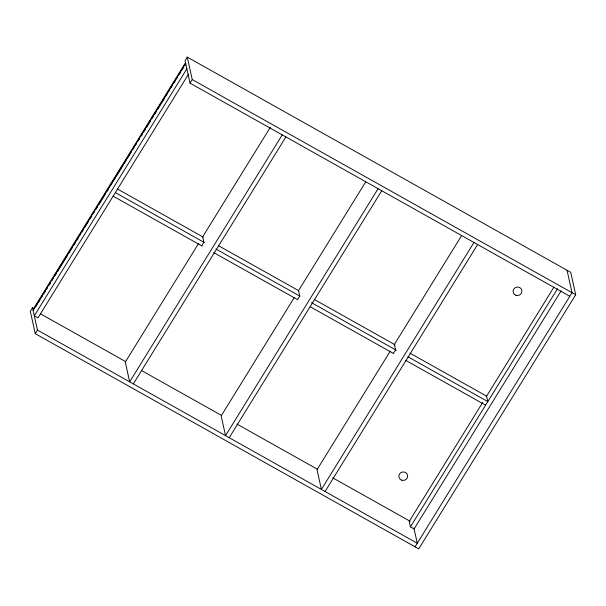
<?xml version="1.0" encoding="UTF-8"?>
<svg xmlns="http://www.w3.org/2000/svg" width="606" height="606" viewBox="0 0 606 606"><rect width="100%" height="100%" fill="white"/><g stroke="black" fill="none" stroke-linecap="round" stroke-linejoin="round"><path stroke-width="0.91" d="M34.156 308.598L32.504 307.666L30.3 311.242L35.277 333.679L418.738 548.877L575.7 294.758L570.723 272.321L187.262 57.123L185.057 60.698L190.034 83.143L569.822 296.273M185.527 62.706L109.625 185.572L109.891 186.762M33.103 310.355L185.656 63.388M35.731 306.833L37.216 304.424M38.208 302.818L40.193 299.606M41.185 298L42.67 295.592M43.662 293.986L45.647 290.774M46.639 289.168L47.632 287.562M49.124 285.153L50.609 282.744M52.101 280.328L53.586 277.919M54.578 276.313L56.563 273.101M57.555 271.496L67.478 255.437M68.47 253.831L72.44 247.407M73.924 244.998L75.409 242.589M76.401 240.983L78.386 237.772M79.378 236.158L80.871 233.749M81.863 232.143L83.848 228.932M84.84 227.326L88.809 220.902M90.294 218.493L91.786 216.084M93.271 213.676L94.756 211.267M95.748 209.661L97.733 206.449M98.725 204.843L105.671 193.594M106.664 191.988L108.648 188.777M110.883 185.156L112.375 182.747M113.367 181.141L115.352 177.929M116.344 176.323L123.283 165.082M124.275 163.476L126.26 160.264M127.252 158.658L131.222 152.235M132.714 149.826L134.199 147.417M135.191 145.811L136.683 143.395M138.168 140.986L139.66 138.577M141.145 136.168L142.63 133.759M143.622 132.153L145.607 128.942M146.599 127.336L150.568 120.912M152.061 118.503L153.545 116.094M154.538 114.489L156.522 111.277M157.515 109.671L164.461 98.422M165.453 96.816L167.438 93.604M168.43 91.998L169.422 90.392M170.907 87.984L172.399 85.575M173.884 83.166L175.376 80.757M176.369 79.151L177.853 76.742M179.338 74.333L180.83 71.925M181.823 70.319L183.807 67.107M184.8 65.501L185.792 63.895M186.86 68.826L34.307 315.794L37.981 317.855L188.542 74.106M35.277 333.679L37.481 330.111L32.504 307.666M190.034 83.143L192.238 79.568L187.262 57.123M198.488 243.597L125.298 362.093L129.676 381.848L282.229 134.88M202.313 237.4L270.39 127.192M201.677 245.831L203.881 242.264L202.677 236.817M133.35 383.909L285.896 136.941M294.357 297.394L221.16 415.89L225.538 435.646L378.091 188.678M365.797 181.732L298.538 290.622L299.743 296.061L297.538 299.629M229.212 437.706L381.765 190.738M390.219 351.192L317.029 469.688L321.407 489.443L473.96 242.476M394.044 344.996L461.666 235.529M393.408 353.427L395.612 349.859L394.408 344.42M325.081 491.504L477.626 244.536M482.762 402.361L409.217 521.425L410.429 526.864L414.095 528.924L561.179 290.804M486.239 396.733L553.816 287.327M410.429 526.864L557.512 288.744M415.065 546.817L572.026 292.698L567.049 270.261M192.238 79.568L575.7 294.758M117.45 188.996L203.146 237.082M218.796 245.869L298.728 290.721M314.385 299.508L395.135 344.829M409.967 353.146L486.595 396.157L487.807 401.596L407.876 356.737M115.36 192.587L204.351 242.529M215.887 248.998L299.932 296.167M311.469 302.636L396.339 350.268M113.155 196.155L202.146 246.097M213.683 252.573L297.728 299.735M310.09 306.674L393.309 353.374M405.672 360.312L485.595 405.164M40.352 313.749L125.381 361.471M141.895 370.743L221.152 415.216M236.84 424.018L317.749 469.423M332.611 477.763L410.217 521.319M37.481 330.111L417.269 543.241L413.89 527.977M109.641 187.171L109.375 185.981L33.481 308.855L33.747 310.045M401.657 480.164A4.416 4.234 -12.5 0 0 407.633 475.483A4.416 4.234 -12.5 0 0 400.521 472.915A4.416 4.234 -12.5 0 0 401.657 480.164M515.88 295.243A4.416 4.234 -12.5 0 0 521.857 290.562A4.416 4.234 -12.5 0 0 514.744 287.994A4.416 4.234 -12.5 0 0 515.88 295.243"/></g></svg>
